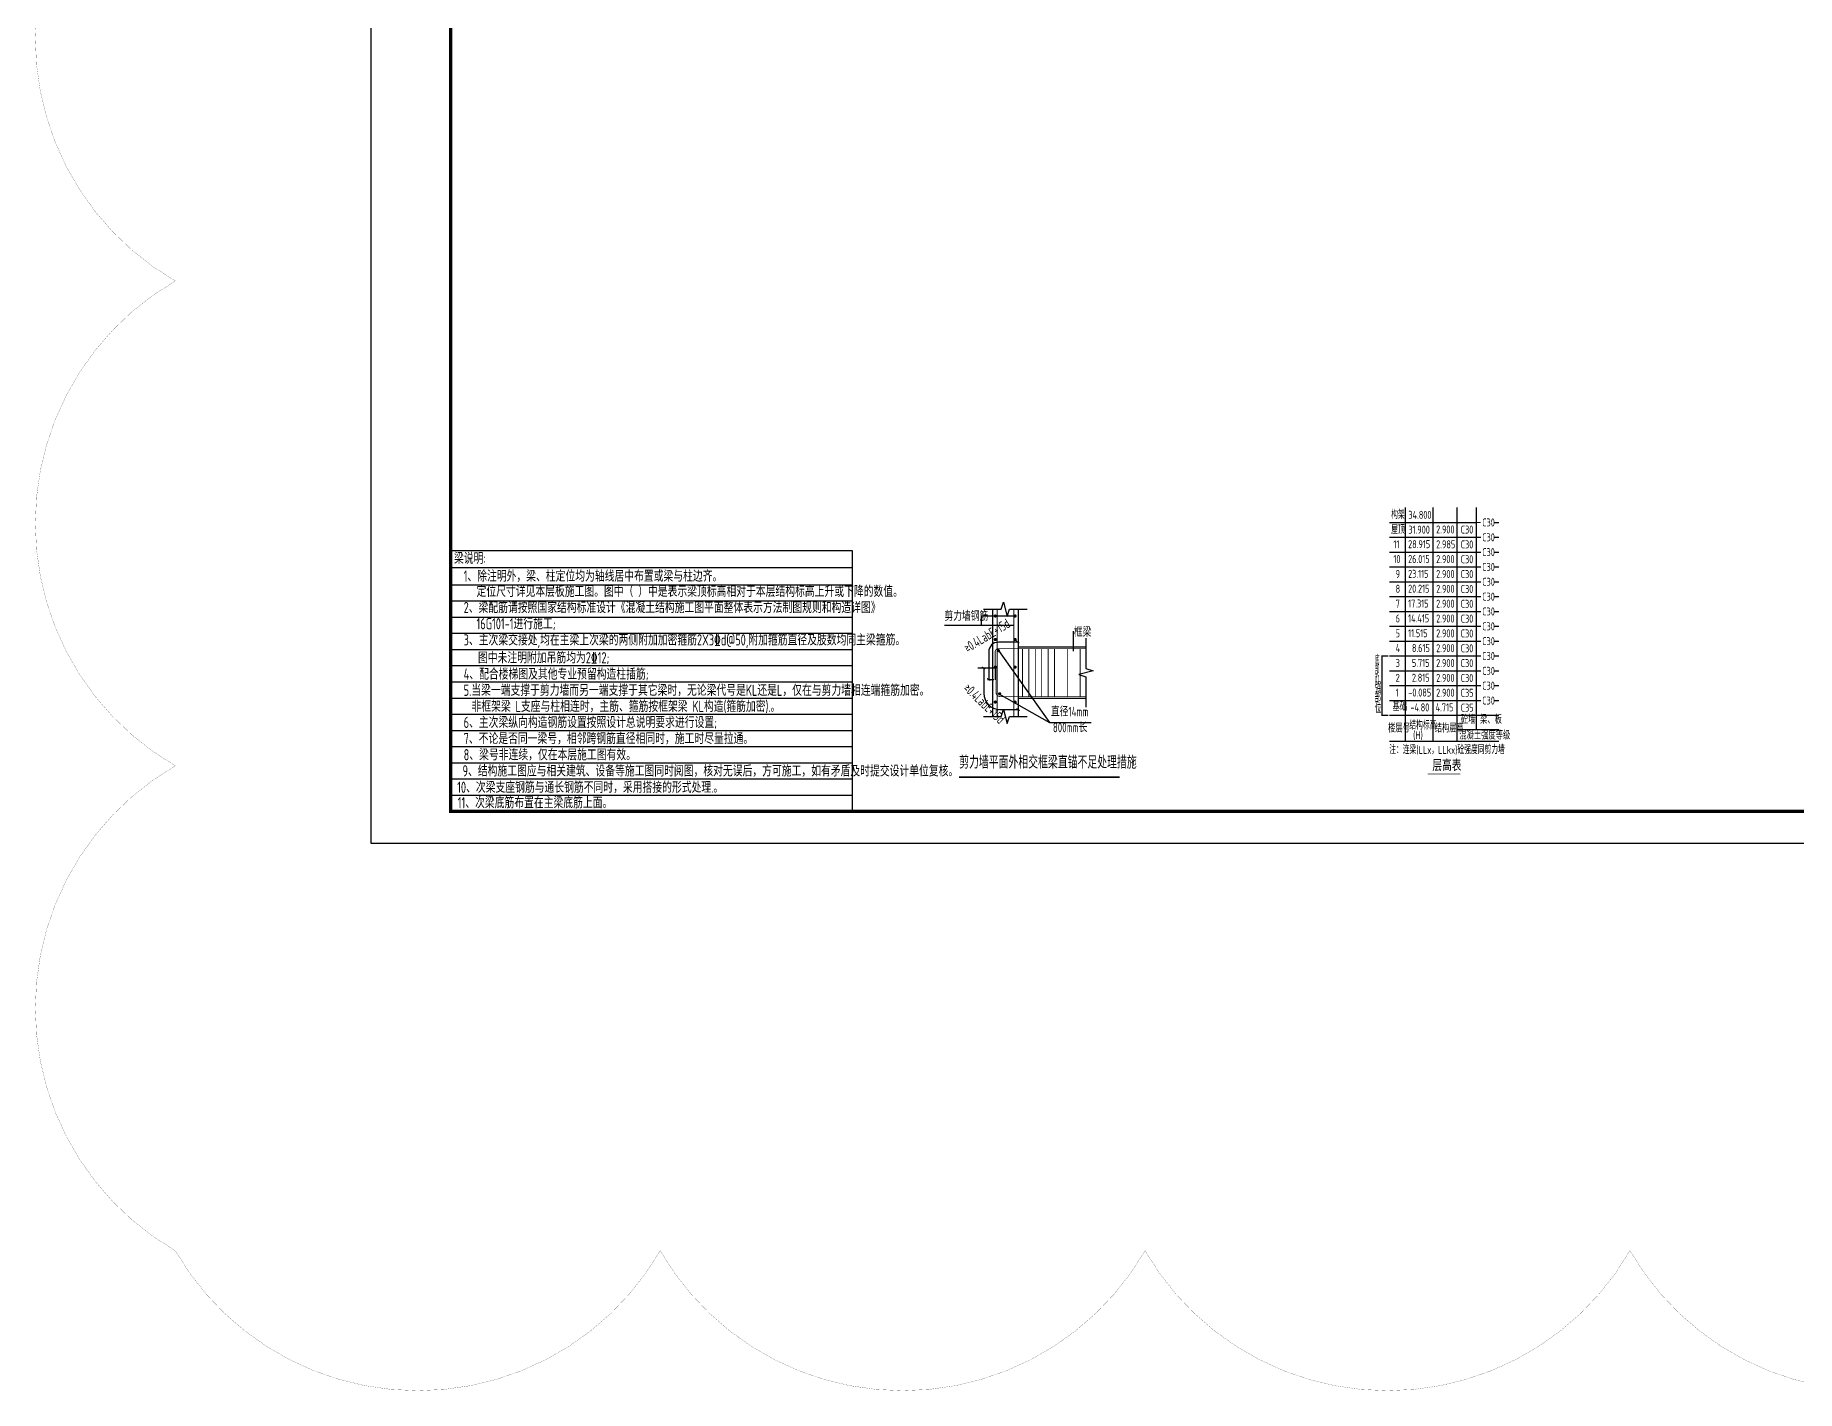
# Model space of a CAD drawing. Extents: x -461650 to 361314, y 245336 to 769729.
# Drawn here: x 78053 to 133074, y 245336 to 287675 of the extents above; entities that cross this region are included whole.
import ezdxf
from ezdxf.enums import TextEntityAlignment as Align

# ---------------------------------------------------------------- set-up
doc = ezdxf.new("R2010")
doc.units = 0
doc.header["$LTSCALE"] = 1000
doc.layers.get('0').update_dxf_attribs({"linetype": 'CONTINUOUS'})
for name, color, linetype in [('-TK', 7, 'CONTINUOUS'), ('DIM', 2, 'CONTINUOUS'), ('LINK', 6, 'CONTINUOUS'), ('REIND', 1, 'CONTINUOUS'), ('S-0-TEXT', 7, 'CONTINUOUS'), ('S-B表格', 2, 'CONTINUOUS'), ('S-文字', 7, 'CONTINUOUS'), ('S-表格线', 54, 'CONTINUOUS'), ('TEXT', 2, 'CONTINUOUS'), ('THIN', 7, 'CONTINUOUS')]:
    doc.layers.add(name, color=color, linetype=linetype)
doc.layers.add('7549', color=9, linetype='CONTINUOUS', lineweight=18)
doc.layers.add('审图修改', color=2, linetype='CONTINUOUS', plot=False)
doc.styles.add('TSSD_Norm', font='Tssdeng.shx', dxfattribs={"bigfont": 'tssdchn.shx'})
doc.styles.add('TSSD_REIN', font='tssdeng.shx', dxfattribs={"width": 0.7, "height": 300, "bigfont": 'tssdchn.shx'})

# ---------------------------------------------------------------- blocks, each defined once
blk = doc.blocks.new('A1')
blk.add_lwpolyline([(0, 59400), (0, 0), (84100, 0), (84100, 59400)], close=True)
at = {"const_width": 100}
blk.add_lwpolyline([(2500, 58400), (2500, 1000), (83100, 1000), (83100, 58400)], close=True, dxfattribs=at)
blk = doc.blocks.new('B20200424131938')
at = {"layer": '7549', "const_width": 40}
blk.add_lwpolyline([(417, 3688), (217, 3688), (217, 1834), (417, 1834)], dxfattribs=at)
at = {"layer": 'S-0-TEXT'}
blk.add_lwpolyline([(1641, 0, 27, 27, 0), (2658, 0, 0, 0, 0)], format="xyseb", dxfattribs=at)
at = {"layer": 'S-B表格'}
for p, q in [((952, 1021), (952, 8323)), ((1817, 1021), (1817, 8323)), ((2567, 1021), (2567, 8323)), ((3167, 1385), (3167, 8323)), ((452, 7859), (3167, 7859)), ((3731, 7859), (3862, 7859)), ((3731, 7859), (3862, 7859)), ((3731, 7859), (3862, 7859)), ((3731, 7859), (3862, 7859)), ((3731, 7859), (3862, 7859)), ((3731, 7859), (3862, 7859)), ((452, 7396), (3167, 7396)), ((452, 7396), (3167, 7396)), ((452, 7396), (3167, 7396)), ((452, 7396), (3167, 7396)), ((3167, 7396), (3298, 7396)), ((3167, 7396), (3298, 7396)), ((3167, 7396), (3298, 7396)), ((3167, 7396), (3298, 7396)), ((3167, 7396), (3298, 7396)), ((3167, 7396), (3298, 7396)), ((3731, 7396), (3862, 7396)), ((3731, 7396), (3862, 7396)), ((3731, 7396), (3862, 7396)), ((3731, 7396), (3862, 7396)), ((3731, 7396), (3862, 7396)), ((3731, 7396), (3862, 7396)), ((452, 6932), (3167, 6932)), ((452, 6932), (3167, 6932)), ((3167, 6932), (3298, 6932)), ((3167, 6932), (3298, 6932)), ((3167, 6932), (3298, 6932)), ((3731, 6932), (3862, 6932)), ((3731, 6932), (3862, 6932)), ((3731, 6932), (3862, 6932)), ((452, 6469), (3167, 6469)), ((452, 6469), (3167, 6469)), ((3167, 6469), (3298, 6469)), ((3167, 6469), (3298, 6469)), ((3167, 6469), (3298, 6469)), ((3731, 6469), (3862, 6469)), ((3731, 6469), (3862, 6469)), ((3731, 6469), (3862, 6469)), ((452, 6005), (3167, 6005)), ((452, 6005), (3167, 6005)), ((452, 5542), (3167, 5542)), ((452, 5542), (3167, 5542)), ((3167, 6005), (3298, 6005)), ((3167, 6005), (3298, 6005)), ((3167, 6005), (3298, 6005)), ((3167, 5542), (3298, 5542)), ((3167, 5542), (3298, 5542)), ((3167, 5542), (3298, 5542)), ((3731, 6005), (3862, 6005)), ((3731, 6005), (3862, 6005)), ((3731, 6005), (3862, 6005)), ((3731, 5542), (3862, 5542)), ((3731, 5542), (3862, 5542)), ((3731, 5542), (3862, 5542)), ((452, 5078), (3167, 5078)), ((452, 5078), (3167, 5078)), ((3167, 5078), (3298, 5078)), ((3167, 5078), (3298, 5078)), ((3167, 5078), (3298, 5078)), ((3731, 5078), (3862, 5078)), ((3731, 5078), (3862, 5078)), ((3731, 5078), (3862, 5078)), ((452, 4615), (3167, 4615)), ((3167, 4615), (3298, 4615)), ((3731, 4615), (3862, 4615)), ((452, 4151), (3167, 4151)), ((3167, 4151), (3298, 4151)), ((3731, 4151), (3862, 4151)), ((452, 3688), (3167, 3688)), ((3167, 3688), (3298, 3688)), ((3731, 3688), (3862, 3688)), ((452, 3224), (3167, 3224)), ((452, 2761), (3167, 2761)), ((3167, 3224), (3298, 3224)), ((3167, 2761), (3298, 2761)), ((3731, 3224), (3862, 3224)), ((3731, 2761), (3862, 2761)), ((452, 2297), (3167, 2297)), ((3167, 2297), (3298, 2297)), ((3731, 2297), (3862, 2297)), ((452, 1834), (3167, 1834)), ((452, 1834), (3862, 1834)), ((452, 1834), (2854, 1834)), ((452, 1834), (2854, 1834)), ((2567, 1385), (3862, 1385)), ((452, 1021), (3862, 1021))]:
    blk.add_line(p, q, dxfattribs=at)
at = {"style": 'TSSD_REIN'}
for s, width, p, p2 in [('底', 0.535575, (-3, 3408), (134, 3408)), ('部', 0.530918, (-3, 3100), (134, 3100)), ('加', 0.526341, (-3, 2774), (134, 2774))]:
    blk.add_text(s, height=285, dxfattribs=dict(at, width=width)).set_placement(p, p2, align=Align.FIT)
for s, height, width, p in [('强', 285, 0.535575, (-3, 2477)), ('部', 285, 0.535575, (-13, 2146)), ('位', 285, 0.535575, (-3, 1820)), ('砼墙', 250, 0.7, (2681, 1495)), ('梁、板', 250, 0.7, (3279, 1495))]:
    blk.add_text(s, height=height, dxfattribs=dict(at, width=width)).set_placement(p, align=Align.BOTTOM_LEFT)
for s, width, p in [('结构标高', 0.65, (1070, 1392)), ('楼层号', 0.7, (405, 1299)), ('(H)', 0.65, (1188, 1086)), ('结构层高', 0.7, (1860, 1299)), ('混凝土强度等级', 0.7, (2629, 1080))]:
    blk.add_text(s, height=250, dxfattribs=dict(at, width=width)).set_placement(p)
at = {"layer": 'S-0-TEXT', "style": 'TSSD_REIN', "width": 0.7}
blk.add_text('层高表', height=360, dxfattribs=at).set_placement((1790, 90))
at = {"layer": 'S-B表格', "style": 'TSSD_REIN'}
for s, width, p in [('构架', 0.65, (503, 7966)), ('屋顶', 0.65, (503, 7502)), ('34.800', 0.7, (1039, 7969)), ('31.900', 0.7, (1039, 7505)), ('2.900', 0.7, (1907, 7512)), ('C30', 0.7, (2675, 7508)), ('C30', 0.65, (3345, 7731)), ('C30', 0.65, (3345, 7731)), ('11', 0.7, (572, 7050)), ('28.915', 0.7, (1031, 7053)), ('2.985', 0.7, (1907, 7048)), ('C30', 0.7, (2675, 7045)), ('C30', 0.65, (3345, 7268)), ('C30', 0.65, (3345, 7268)), ('10', 0.7, (572, 6587)), ('26.015', 0.7, (1031, 6590)), ('2.900', 0.7, (1907, 6585)), ('C30', 0.7, (2675, 6581)), ('C30', 0.65, (3345, 6804)), ('9', 0.7, (642, 6123)), ('23.115', 0.7, (1031, 6126)), ('2.900', 0.7, (1907, 6121)), ('C30', 0.7, (2675, 6118)), ('C30', 0.65, (3345, 6341)), ('C30', 0.65, (3345, 5877)), ('8', 0.7, (642, 5660)), ('20.215', 0.7, (1031, 5663)), ('2.900', 0.7, (1907, 5658)), ('C30', 0.7, (2675, 5654)), ('C30', 0.65, (3345, 5414)), ('7', 0.7, (642, 5196)), ('6', 0.7, (642, 4733)), ('17.315', 0.7, (1031, 5199)), ('14.415', 0.7, (1031, 4736)), ('2.900', 0.7, (1907, 5194)), ('2.900', 0.7, (1907, 4731)), ('C30', 0.7, (2675, 5191)), ('C30', 0.7, (2675, 4727)), ('C30', 0.65, (3345, 4950)), ('5', 0.7, (642, 4269)), ('11.515', 0.7, (1031, 4272)), ('2.900', 0.7, (1907, 4267)), ('C30', 0.7, (2675, 4264)), ('C30', 0.65, (3345, 4487)), ('4', 0.7, (642, 3806)), ('8.615', 0.7, (1150, 3809)), ('2.900', 0.7, (1907, 3804)), ('C30', 0.7, (2675, 3800)), ('C30', 0.65, (3345, 4023)), ('3', 0.7, (642, 3342)), ('5.715', 0.7, (1150, 3345)), ('2.900', 0.7, (1907, 3340)), ('C30', 0.7, (2675, 3337)), ('C30', 0.65, (3345, 3560)), ('C30', 0.65, (3345, 3096)), ('2', 0.7, (642, 2879)), ('2.815', 0.7, (1150, 2882)), ('2.900', 0.7, (1907, 2877)), ('C30', 0.7, (2675, 2873)), ('C30', 0.65, (3345, 2633)), ('基础', 0.7, (545, 1974)), ('1', 0.7, (642, 2415)), ('-0.085', 0.7, (1038, 2418)), ('-4.80', 0.7, (1103, 1955)), ('4.715', 0.7, (1891, 1955)), ('2.900', 0.7, (1907, 2413)), ('C35', 0.7, (2675, 2410)), ('C30', 0.65, (3345, 2169)), ('C35', 0.7, (2675, 1946))]:
    blk.add_text(s, height=250, dxfattribs=dict(at, width=width)).set_placement(p)
at = {"layer": 'TEXT', "style": 'TSSD_REIN', "width": 0.65}
blk.add_text('注：连梁(LLx，LLkx)砼强度同剪力墙', height=250, dxfattribs=at).set_placement((443, 627))
blk = doc.blocks.new('A$C2E181E2C')
at = {"linetype": 'Continuous'}
for points in [[(1215, 5268), (1765, 5268), (1835, 5488), (1955, 5048), (2025, 5268), (2575, 5268)], [(1495, 5268), (1495, 1922)], [(2295, 5268), (2295, 1922)], [(2295, 4091), (4415, 4091)], [(4415, 4371), (4415, 3421), (4635, 3351), (4195, 3231), (4415, 3161), (4415, 2211)], [(2295, 2491), (4415, 2491)], [(1215, 1922), (1765, 1922), (1835, 2142), (1955, 1702), (2025, 1922), (2575, 1922)]]:
    blk.add_lwpolyline(points, dxfattribs=at)
at = {"linetype": 'Continuous', "const_width": 50}
blk.add_lwpolyline([(453, 25), (5462, 25)], dxfattribs=at)
at = {"layer": 'DIM'}
for p, q in [((1378, 3941), (1378, 3062)), ((2295, 4241), (1678, 4241)), ((1546, 3430), (1042, 3430)), ((1226, 3430), (1226, 2641)), ((1726, 2141), (2295, 2141))]:
    blk.add_line(p, q, dxfattribs=at)
at = {"layer": 'DIM', "const_width": 30}
for points in [[(2232, 4284), (2336, 4212)], [(1164, 3473), (1267, 3401)], [(1324, 3111), (1428, 3039)], [(2243, 2177), (2347, 2104)]]:
    blk.add_lwpolyline(points, dxfattribs=at)
at = {"layer": 'DIM'}
blk.add_lwpolyline([(1532, 3062), (1341, 3062)], dxfattribs=at)
for centre, radius, start, end in [((1678, 3941), 300, 90, 180), ((1726, 2641), 500, 180, 270)]:
    blk.add_arc(centre, radius, start, end, dxfattribs=at)
at = {"layer": 'LINK', "color": 1, "const_width": 25}
for points in [[(1641, 5268), (1641, 1922)], [(2162, 5268), (2162, 1922)], [(2432, 4041), (2432, 2541)], [(2632, 4041), (2632, 2541)], [(2832, 4041), (2832, 2541)], [(3032, 4041), (3032, 2541)], [(3232, 4041), (3232, 2541)], [(3432, 4041), (3432, 2541)], [(3832, 4041), (3832, 2541)], [(4232, 4041), (4232, 2541)]]:
    blk.add_lwpolyline(points, dxfattribs=at)
for points in [[(4415, 4041), (1678, 4041, 0.414214), (1578, 3941), (1578, 3062)], [(1607, 3430), (1607, 2641, 0.300979), (1726, 2541), (4415, 2541)]]:
    blk.add_lwpolyline(points, format="xyb", dxfattribs=at)
at = {"layer": 'REIND', "const_width": 50}
for points in [[(1608, 5058, 1), (1558, 5058, 1)], [(2226, 5058, 1), (2176, 5058, 1)], [(1610, 4324, 1), (1560, 4324, 1)], [(1703, 3978, 1), (1653, 3978, 1)], [(2228, 4324, 1), (2178, 4324, 1)], [(1608, 3461, 1), (1558, 3461, 1)], [(2226, 3461, 1), (2176, 3461, 1)], [(1608, 2370, 1), (1558, 2370, 1)], [(1742, 2629, 1), (1692, 2629, 1)], [(2226, 2370, 1), (2176, 2370, 1)]]:
    blk.add_lwpolyline(points, format="xyb", close=True, dxfattribs=at)
at = {"layer": 'THIN'}
for p, q in [((2226, 5058), (1138, 5058)), ((1138, 5058), (1138, 4767)), ((2162, 4767), (0, 4767)), ((1678, 3978), (3271, 1732)), ((1692, 2629), (3271, 1732)), ((3271, 1732), (4577, 1732))]:
    blk.add_line(p, q, dxfattribs=at)
blk.add_lwpolyline([(4015, 4584), (4015, 3965)], dxfattribs=at)
at = {"layer": 'TEXT', "color": 0, "style": 'TSSD_Norm', "width": 0.7}
blk.add_text('剪力墙平面外相交框梁直锚不足处理措施', height=400, dxfattribs=at).set_placement((454, 172), align=Align.BOTTOM_LEFT)
at = {"layer": 'THIN', "style": 'TSSD_REIN', "width": 0.7}
for s, p in [('剪力墙钢筋', (-2, 4818)), ('框梁', (4036, 4317)), ('直径14mm', (3321, 1833)), ('800mm长', (3383, 1337))]:
    blk.add_text(s, height=300, dxfattribs=at).set_placement(p, align=Align.BOTTOM_LEFT)
for rotation, p in [(31.4301, (766, 3828)), (316.0621, (504, 2706))]:
    blk.add_text('≥0.4LabE+15d', height=300, rotation=rotation, dxfattribs=at).set_placement(p, align=Align.BOTTOM_LEFT)

msp = doc.modelspace()

# ---------------------------------------------------------------- linework, layer by layer
at = {"layer": 'S-B表格', "color": 6, "linetype": 'ByBlock', "ltscale": 0.5, "const_width": 30}
msp.add_lwpolyline([(120354.48, 272460.12), (123200.86, 272460.12)], dxfattribs=at)
at = {"layer": 'S-表格线'}
for p, q in [((91031.26, 271582.05), (91031.26, 263435.55)), ((91031.26, 271582.05), (103570.51, 271582.05)), ((103570.51, 271582.05), (103570.51, 263435.55)), ((91031.25, 271047.3), (103570.51, 271047.3)), ((91031.25, 270512.55), (103570.51, 270512.55)), ((91031.25, 270007.05), (103570.51, 270007.05)), ((91031.25, 269501.55), (103570.51, 269501.55)), ((91031.25, 268996.05), (103570.51, 268996.05)), ((91031.25, 268490.55), (103570.51, 268490.55)), ((91031.25, 267985.05), (103570.51, 267985.05)), ((91031.25, 267479.55), (103570.51, 267479.55)), ((91031.25, 266974.05), (103570.51, 266974.05)), ((91031.25, 266468.55), (103570.51, 266468.55)), ((91031.25, 265963.05), (103570.51, 265963.05)), ((91031.25, 265457.55), (103570.51, 265457.55)), ((91031.25, 264952.05), (103570.51, 264952.05)), ((91031.25, 264446.55), (103570.51, 264446.55)), ((91031.25, 263941.05), (103570.51, 263941.05)), ((91031.25, 263435.55), (103570.51, 263435.55))]:
    msp.add_line(p, q, dxfattribs=at)
at = {"layer": '审图修改', "const_width": 5}
msp.add_lwpolyline([(82427.54, 325435.34, -0.57735027), (97572.5, 325435.34, -0.57735027), (112717.46, 325435.34, -0.57735027), (127862.43, 325435.34, -0.57735027), (143007.39, 325435.34, -0.57735027), (158152.35, 325435.34, -0.57735027), (173297.32, 325435.34, -0.57735027), (173297.32, 310290.38, -0.57735027), (173297.32, 295145.42, -0.57735027), (173297.32, 280000.46, -0.57735027), (173297.32, 264855.49, -0.57735027), (173297.32, 249710.53, -0.57735027), (158152.35, 249710.53, -0.57735027), (143007.39, 249710.53, -0.57735027), (127862.43, 249710.53, -0.57735027), (112717.46, 249710.53, -0.57735027), (97572.5, 249710.53, -0.57735027), (82427.54, 249710.53, -0.57735027), (82427.54, 264855.49, -0.57735027), (82427.54, 280000.46, -0.57735027), (82427.54, 295145.42, -0.57735027), (82427.54, 310290.38, -0.57735027), (82427.54, 325435.34, -0.57735027), (82427.54, 325435.34, -0.57735027)], format="xyb", dxfattribs=at)

# ---------------------------------------------------------------- block references
at = {"layer": '-TK'}
msp.add_blockref('A1', (88531.26, 262435.55), dxfattribs=at)
msp.add_blockref('A$C2E181E2C', (106457.64, 264476.67))
at = {"layer": 'S-B表格'}
msp.add_blockref('B20200424131938', (119902.84, 264601.03), dxfattribs=at)

# ---------------------------------------------------------------- texts
at = {"layer": 'S-文字', "style": 'TSSD_REIN', "width": 0.7}
for s, p in [('梁说明:  ', (91134.35, 271162.28)), ('1、除注明外，梁、柱定位均为轴线居中布置或梁与柱边齐。', (91434.2, 270606.87)), ('定位尺寸详见本层板施工图。图中（ ）中是表示梁顶标高相对于本层结构标高上升或下降的数值。', (91836.98, 270130.62)), ('2、梁配筋请按照国家结构标准设计《混凝土结构施工图平面整体表示方法制图规则和构造详图》', (91434.2, 269625.12)), ('16G101-1进行施工;', (91837.2, 269119.62)), ('3、主次梁交接处,均在主梁上次梁的两侧附加加密箍筋2X3\x84d@50,附加箍筋直径及肢数均同主梁箍筋。', (91434.2, 268614.12)), ('图中未注明附加吊筋均为2%%13212;', (91881.84, 268057.28)), ('4、配合楼梯图及其他专业预留构造柱插筋;', (91434.2, 267546.37)), ('5.当梁一端支撑于剪力墙而另一端支撑于其它梁时，无论梁代号是KL还是L，仅在与剪力墙相连端箍筋加密。', (91434.2, 267040.87)), ('非框架梁 L支座与柱相连时，主筋、箍筋按框架梁 KL构造(箍筋加密).。', (91681.31, 266537.18)), ('6、主次梁纵向构造钢筋设置按照设计总说明要求进行设置;', (91434.2, 266038.37)), ('7、不论是否同一梁号，相邻跨钢筋直径相同时，施工时尽量拉通。', (91434.2, 265532.87)), ('8、梁号非连续，仅在本层施工图有效。', (91434.2, 265027.37)), ('9、结构施工图应与相关建筑、设备等施工图同时阅图，核对无误后，方可施工，如有矛盾及时提交设计单位复核。', (91398.49, 264521.87)), ('10、次梁支座钢筋与通长钢筋不同时，采用搭接的形式处理.。', (91232.54, 264010.59)), ('11、次梁底筋布置在主梁底筋上面。', (91251.23, 263529.64))]:
    msp.add_text(s, height=350, dxfattribs=at).set_placement(p)

doc.saveas('drawing.dxf')
